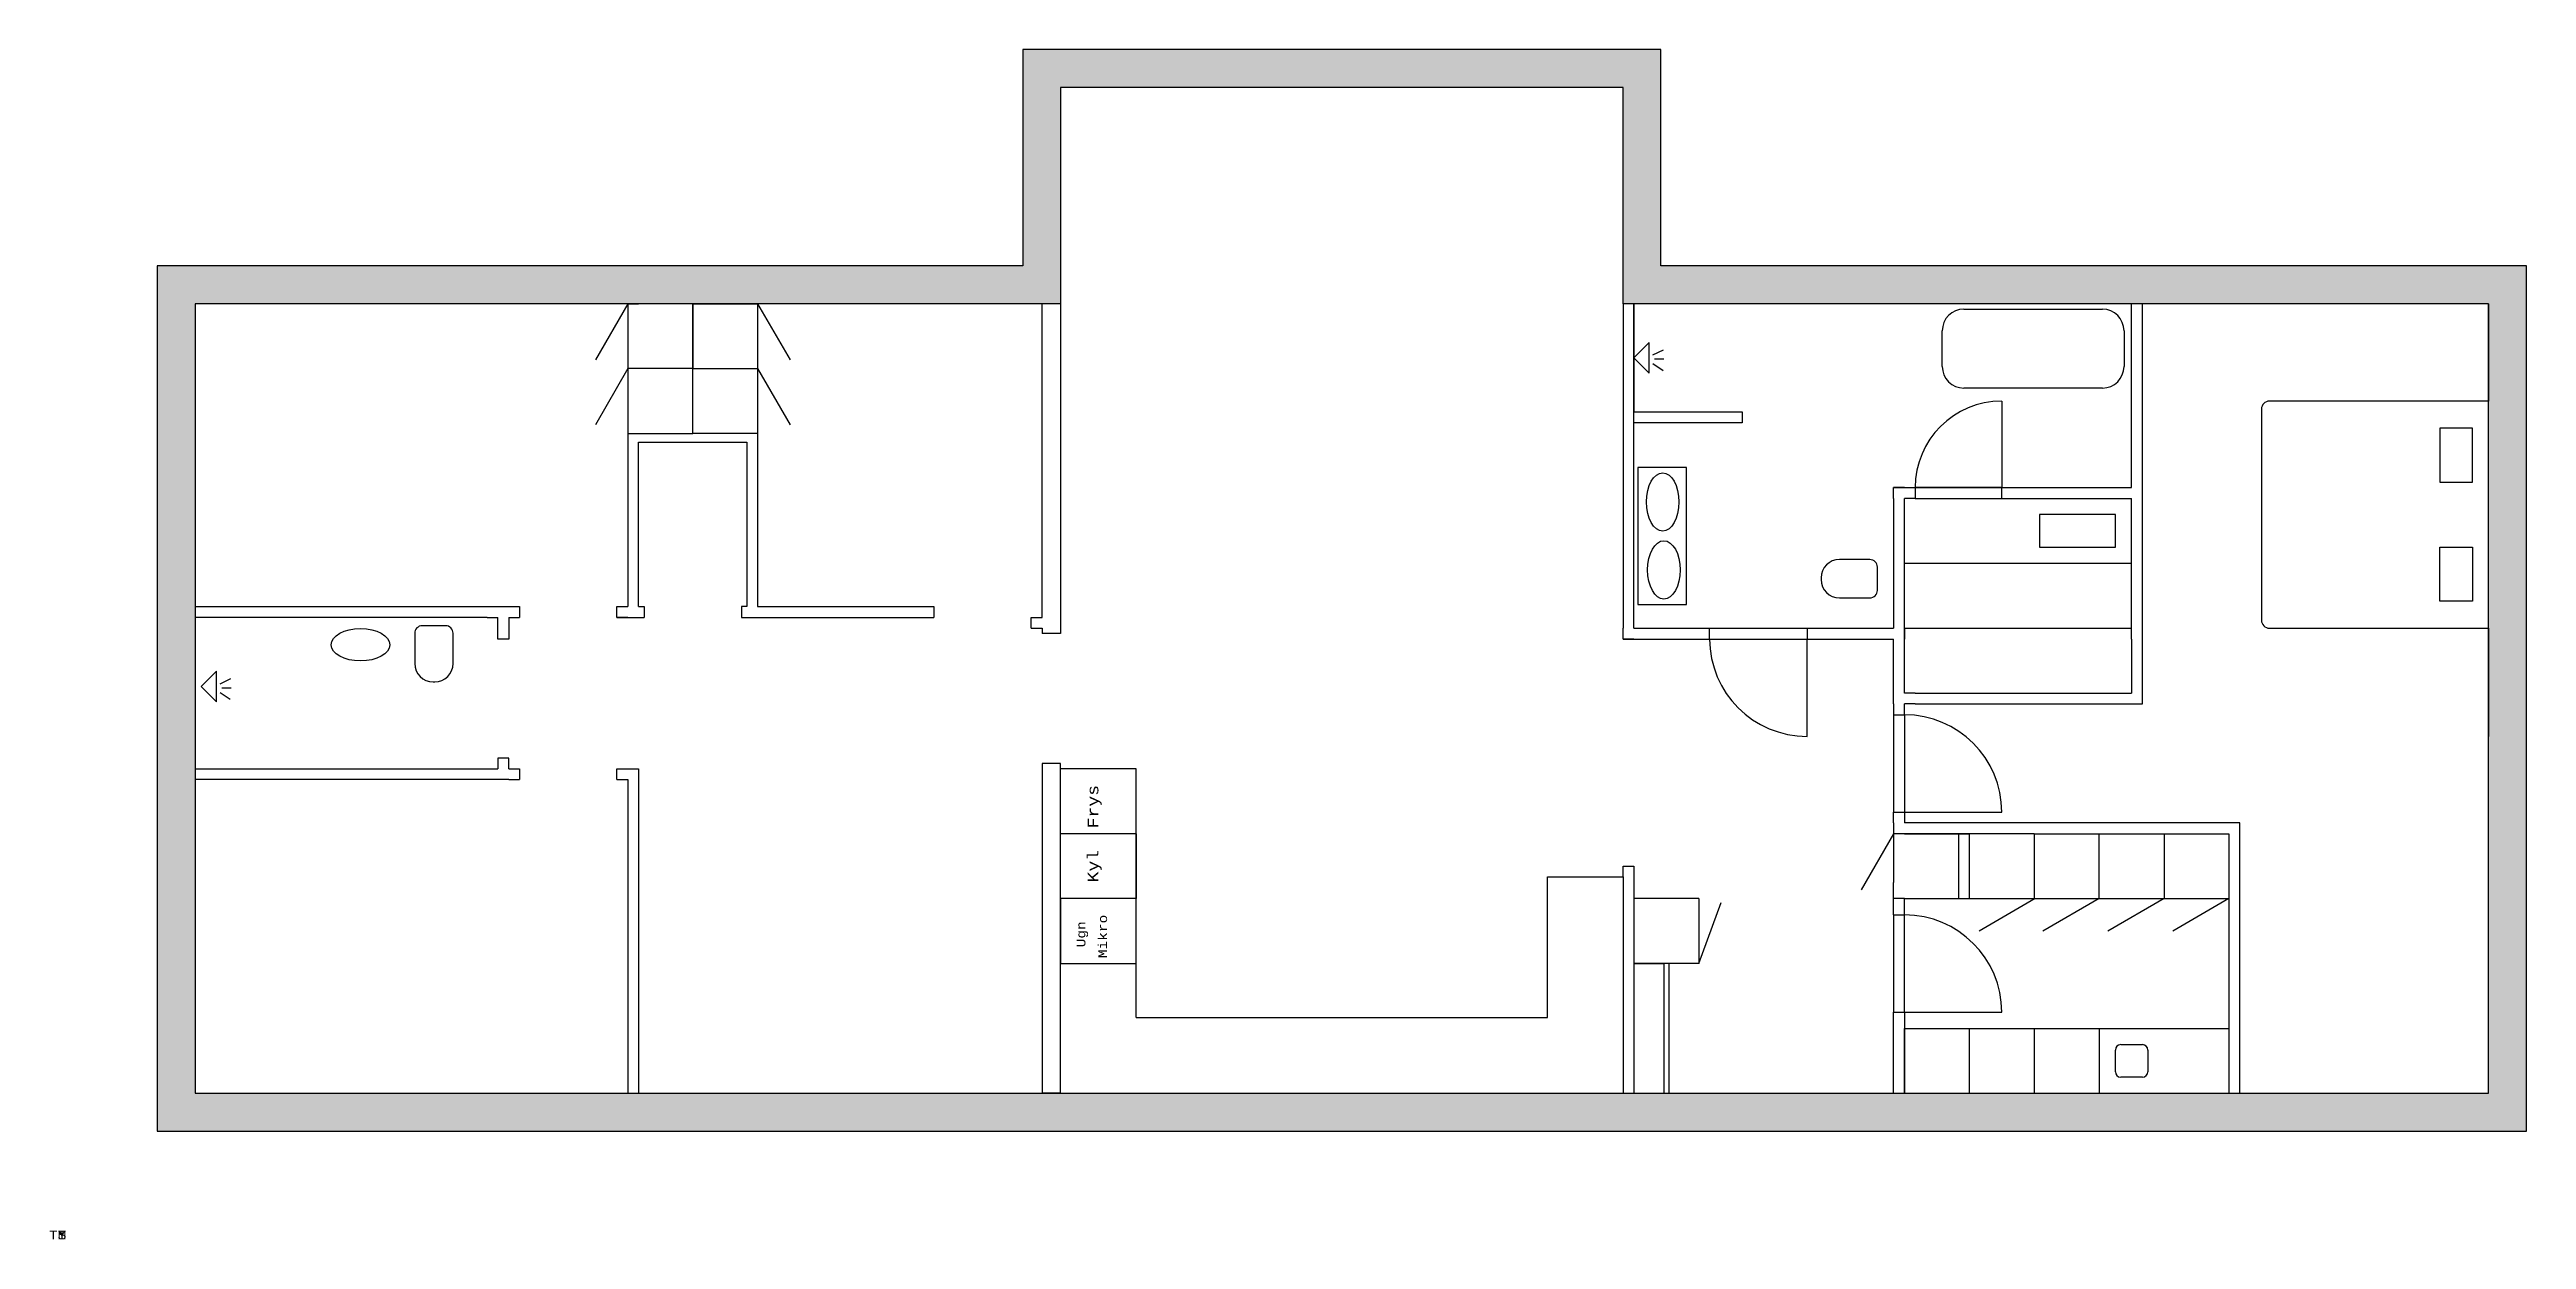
# Model space of a CAD drawing. Header units: millimetres. Extents: x 5 to 22900, y -1 to 11000.
import ezdxf
from ezdxf.enums import TextEntityAlignment as Align

# ---------------------------------------------------------------- set-up
doc = ezdxf.new("R2010")
doc.units = ezdxf.units.MM
doc.layers.get('0').update_dxf_attribs({"lineweight": 25, "true_color": 0xffffff})
doc.layers.add('Innerväggar', color=7, linetype='Continuous', lineweight=25, true_color=0x000000)
doc.layers.add('Ytterväggar', color=7, linetype='Continuous', lineweight=25, true_color=0x000000)
doc.styles.add('textstyle0', font='')
doc.styles.add('textstyle1', font='')
doc.styles.add('textstyle10', font='')
doc.styles.add('textstyle11', font='')
doc.styles.add('textstyle2', font='')
doc.styles.add('textstyle3', font='')
doc.styles.add('textstyle4', font='')
doc.styles.add('textstyle5', font='')
doc.styles.add('textstyle6', font='')
doc.styles.add('textstyle7', font='')
doc.styles.add('textstyle8', font='')
doc.styles.add('textstyle9', font='')
doc.styles.get('textstyle0').set_extended_font_data('Arial')
doc.styles.get('textstyle1').set_extended_font_data('Arial')
doc.styles.get('textstyle10').set_extended_font_data('Arial')
doc.styles.get('textstyle11').set_extended_font_data('Arial')
doc.styles.get('textstyle2').set_extended_font_data('CourierCad')
doc.styles.get('textstyle3').set_extended_font_data('CourierCad')
doc.styles.get('textstyle4').set_extended_font_data('CourierCad')
doc.styles.get('textstyle5').set_extended_font_data('CourierCad')
doc.styles.get('textstyle6').set_extended_font_data('CourierCad')
doc.styles.get('textstyle7').set_extended_font_data('CourierCad')
doc.styles.get('textstyle8').set_extended_font_data('CourierCad')
doc.styles.get('textstyle9').set_extended_font_data('Arial')

msp = doc.modelspace()

# ---------------------------------------------------------------- hatches: boundary and pattern name
at = {"layer": 'Ytterväggar'}
h = msp.add_hatch(dxfattribs=at)
h.set_pattern_fill('ANSI31', color=256, scale=50, style=0)
h.set_pattern_definition([(45, (0, 0), (-0.08838834765, 0.08838834765), [])])
h.paths.add_polyline_path([(14550, 10650), (9350, 10650), (9350, 8650), (1350, 8650), (1350, 1350), (22550, 1350), (22550, 8650), (14550, 8650)])
h.paths.add_polyline_path([(1000, 1000), (22900, 1000), (22900, 9000), (14900, 9000), (14900, 11000), (9000, 11000), (9000, 9000), (1000, 9000)])

# ---------------------------------------------------------------- linework, layer by layer
for p, q in [((5350, 8650), (5050, 8130)), ((5350, 8650), (5350, 7450)), ((5950, 7450), (5950, 8650)), ((5950, 8650), (5950, 8650)), ((5950, 8650), (5950, 8050)), ((5950, 8650), (6550, 8650)), ((6550, 8650), (6550, 7450)), ((6550, 8650), (6850, 8130)), ((14650, 8650), (14650, 7650)), ((17700, 8600), (18980, 8600)), ((19250, 6950), (19250, 8650)), ((19350, 4950), (19350, 8650)), ((14650, 8150), (14791, 8291)), ((14791, 8291), (14650, 8150)), ((14791, 8009), (14791, 8291)), ((17500, 8070), (17500, 8400)), ((19180, 8400), (19180, 8070)), ((5350, 8050), (5050, 7530)), ((5950, 8050), (5350, 8050)), ((5950, 8050), (6550, 8050)), ((6550, 8050), (6850, 7530)), ((14650, 8150), (14791, 8009)), ((14824, 8176), (14924, 8225)), ((14826, 8096), (14919, 8032)), ((14841, 8139), (14926, 8139)), ((18980, 7870), (17700, 7870)), ((14650, 7650), (15650, 7650)), ((15650, 7650), (15650, 7550)), ((18050, 7750), (18050, 6950)), ((5350, 7450), (5950, 7450)), ((5450, 5850), (5450, 7370)), ((5450, 7370), (6450, 7370)), ((6550, 7450), (5950, 7450)), ((6450, 7370), (6450, 5850)), ((6550, 7450), (6550, 5850)), ((15650, 7550), (14650, 7550)), ((14685, 7135), (14685, 5870)), ((15135, 7135), (14685, 7135)), ((15135, 5870), (15135, 7135)), ((17050, 6850), (17050, 6950)), ((17150, 6950), (17050, 6950)), ((17050, 6950), (17250, 6950)), ((17150, 6950), (19250, 6950)), ((17250, 6950), (17250, 6850)), ((18050, 6950), (17250, 6950)), ((18050, 6850), (18050, 6950)), ((17050, 6850), (17050, 5650)), ((17250, 6850), (17150, 6850)), ((17250, 6850), (18050, 6850)), ((19100, 6700), (18400, 6700)), ((18400, 6700), (18400, 6400)), ((19100, 6400), (19100, 6700)), ((16830, 6285), (16550, 6285)), ((16900, 6000), (16900, 6215)), ((17150, 5650), (17150, 6250)), ((17150, 6250), (19250, 6250)), ((18400, 6400), (19100, 6400)), ((16380, 6115), (16380, 6100)), ((5250, 5750), (5500, 5750)), ((5450, 5850), (5500, 5850)), ((5500, 5850), (5500, 5750)), ((6450, 5850), (6400, 5850)), ((6400, 5850), (6400, 5750)), ((6400, 5750), (8180, 5750)), ((14685, 5870), (15135, 5870)), ((16550, 5930), (16830, 5930)), ((3380, 5603), (3380, 5323)), ((3665, 5673), (3450, 5673)), ((3735, 5323), (3735, 5603)), ((14550, 5550), (15350, 5550)), ((14650, 5650), (17050, 5650)), ((14650, 5550), (14750, 5550)), ((14750, 5550), (17050, 5550)), ((15350, 5550), (15350, 5650)), ((15350, 5650), (16250, 5650)), ((16250, 5650), (16250, 5550)), ((16250, 4650), (16250, 5550)), ((17050, 4950), (17050, 5550)), ((17150, 5650), (17150, 5550)), ((17150, 5050), (17150, 5650)), ((17150, 5650), (19250, 5650)), ((17150, 5050), (17150, 5550)), ((19250, 5550), (19250, 5650)), ((19250, 5550), (19250, 5050)), ((1407, 5110), (1549, 5252)), ((1549, 5252), (1407, 5110)), ((1407, 5110), (1549, 4969)), ((1549, 4969), (1549, 5252)), ((1582, 5137), (1681, 5185)), ((1583, 5057), (1676, 4993)), ((1598, 5099), (1684, 5099)), ((3550, 5153), (3565, 5153)), ((17250, 5050), (17150, 5050)), ((17250, 5050), (19250, 5050)), ((17050, 4950), (17050, 4850)), ((17050, 4850), (17150, 4850)), ((17050, 4850), (17050, 3950)), ((17250, 4950), (17150, 4950)), ((17150, 4850), (17150, 4950)), ((17150, 4850), (17150, 3950)), ((17250, 4950), (19250, 4950)), ((19250, 4950), (19350, 4950)), ((17050, 3850), (17050, 3950)), ((17050, 3950), (17150, 3950)), ((17150, 3950), (17150, 3850)), ((17150, 3950), (17150, 3950)), ((17150, 3950), (18050, 3950)), ((17050, 3750), (16750, 3230)), ((17050, 3850), (17050, 3300)), ((17150, 3750), (17050, 3750)), ((20250, 3850), (17150, 3850)), ((18350, 3750), (17150, 3750)), ((17150, 3750), (17750, 3750)), ((17650, 3750), (17650, 3150)), ((17750, 3750), (17750, 3150)), ((18350, 3750), (18350, 3150)), ((17150, 3150), (17050, 3150)), ((17050, 3000), (17050, 2100)), ((17150, 3150), (18350, 3150)), ((17150, 2100), (17150, 3000)), ((14650, 2550), (14925, 2550)), ((14925, 2550), (14925, 1350)), ((14975, 1350), (14975, 2550)), ((17050, 2100), (17150, 2100)), ((17150, 2100), (18050, 2100)), ((14925, 1350), (14975, 1350))]:
    msp.add_line(p, q)
for centre, radius, start, end in [((17700, 8400), 200, 90, 180), ((18980, 8400), 200, 0, 90), ((17700, 8070), 200, 180, 270), ((18980, 8070), 200, 270, 0), ((18050, 6950), 800, 90, 180), ((16550, 6115), 170, 90, 180), ((16830, 6215), 70, 0, 90), ((16550, 6100), 170, 180, 270), ((16830, 6000), 70, 270, 0), ((3450, 5603), 70, 90, 180), ((3665, 5603), 70, 0, 90), ((16250, 5550), 900, 180, 270), ((3550, 5323), 170, 180, 270), ((3565, 5323), 170, 270, 0), ((17150, 3950), 900, 0, 90), ((17150, 2100), 900, 0, 90)]:
    msp.add_arc(centre, radius, start, end)
for centre, major_axis in [((14916, 6817), (0, 270)), ((14927, 6189), (0, 270)), ((2879, 5497), (-270, 0))]:
    msp.add_ellipse(centre, major_axis=major_axis, ratio=0.555556)
at = {"layer": 'Innerväggar'}
for p, q in [((1350, 8650), (1350, 5750)), ((5350, 8650), (5450, 8650)), ((5350, 8650), (5350, 5850)), ((9180, 5750), (9180, 8650)), ((9350, 8650), (9350, 5600)), ((14550, 8650), (14550, 5650)), ((14650, 5650), (14650, 8650)), ((19250, 8650), (19150, 8650)), ((22550, 8650), (19550, 8650)), ((22550, 8650), (22550, 7750)), ((20450, 7675), (20450, 5725)), ((22550, 7750), (20525, 7750)), ((22400, 7500), (22100, 7500)), ((22100, 7500), (22100, 7000)), ((22400, 7000), (22400, 7500)), ((22100, 7000), (22400, 7000)), ((17150, 5650), (17150, 6850)), ((17250, 6850), (19250, 6850)), ((19250, 5650), (19250, 6850)), ((22100, 5900), (22100, 6400)), ((22100, 6400), (22400, 6400)), ((22400, 6400), (22400, 5900)), ((1350, 5850), (4350, 5850)), ((4050, 5750), (1350, 5750)), ((4050, 5750), (4150, 5750)), ((4150, 5550), (4150, 5750)), ((4250, 5750), (4250, 5550)), ((4250, 5750), (4350, 5750)), ((4350, 5850), (4350, 5750)), ((5250, 5750), (5250, 5850)), ((5250, 5850), (5350, 5850)), ((5350, 5750), (5250, 5750)), ((6550, 5850), (8180, 5850)), ((8180, 5850), (8180, 5750)), ((9080, 5650), (9080, 5750)), ((9080, 5750), (9180, 5750)), ((22400, 5900), (22100, 5900)), ((1350, 5650), (1350, 4450)), ((4250, 5550), (4150, 5550)), ((9080, 5650), (9180, 5650)), ((9180, 5650), (9180, 5600)), ((9350, 5600), (9180, 5600)), ((14550, 5550), (14550, 5650)), ((14650, 5550), (14550, 5550)), ((20525, 5650), (22550, 5650)), ((22550, 5650), (22550, 4750)), ((22550, 4750), (22550, 4650)), ((4250, 4450), (4150, 4450)), ((4150, 4450), (4150, 4350)), ((4250, 4350), (4250, 4450)), ((9350, 4400), (9180, 4400)), ((9180, 4400), (9180, 1350)), ((9350, 1350), (9350, 4400)), ((1350, 4350), (4050, 4350)), ((4250, 4250), (1350, 4250)), ((4050, 4350), (4150, 4350)), ((4250, 4350), (4350, 4350)), ((4250, 4250), (4350, 4250)), ((4350, 4350), (4350, 4250)), ((5250, 4250), (5250, 4350)), ((5250, 4350), (5450, 4350)), ((5250, 4250), (5350, 4250)), ((5350, 4250), (5350, 1350)), ((5450, 4350), (5450, 1350)), ((10050, 4350), (9350, 4350)), ((10050, 3750), (10050, 4350)), ((10050, 3750), (9350, 3750)), ((10050, 2050), (10050, 3750)), ((10050, 3750), (10050, 3150)), ((18350, 3750), (20150, 3750)), ((18950, 3150), (18950, 3750)), ((18950, 3750), (19550, 3750)), ((19550, 3750), (19550, 3150)), ((20150, 3750), (20150, 1350)), ((20250, 3750), (20250, 3850)), ((20250, 1350), (20250, 3750)), ((14550, 3350), (14550, 3450)), ((14550, 3450), (14650, 3450)), ((14650, 3450), (14650, 1350)), ((13850, 2250), (13850, 3350)), ((13850, 3350), (14550, 3350)), ((14550, 3350), (14550, 1350)), ((17050, 3000), (17050, 3300)), ((10050, 3150), (9350, 3150)), ((9350, 3150), (9350, 2550)), ((15250, 3150), (14650, 3150)), ((15250, 3150), (15250, 2550)), ((15250, 2550), (15455, 3114)), ((17050, 3000), (17150, 3000)), ((17150, 3000), (17150, 3150)), ((18360, 3150), (17840, 2850)), ((18350, 3150), (20150, 3150)), ((18350, 3150), (18950, 3150)), ((18950, 3150), (18430, 2850)), ((19550, 3150), (19030, 2850)), ((20150, 3150), (19630, 2850)), ((9350, 2550), (10050, 2550)), ((15250, 2550), (14650, 2550)), ((14650, 2550), (14650, 1950)), ((13850, 2050), (13850, 2250)), ((17050, 1350), (17050, 2100)), ((17050, 2100), (17150, 2100)), ((17150, 2100), (17150, 1350)), ((10050, 2050), (13850, 2050)), ((17150, 1350), (17150, 1950)), ((17150, 1350), (17150, 1950)), ((17150, 1950), (20150, 1950)), ((17150, 1950), (17750, 1950)), ((17750, 1950), (17750, 1350)), ((17750, 1950), (18350, 1950)), ((18350, 1950), (18350, 1350)), ((18950, 1950), (18950, 1350)), ((18950, 1950), (19550, 1950)), ((19100, 1550), (19100, 1750)), ((19150, 1800), (19350, 1800)), ((19400, 1750), (19400, 1550)), ((19350, 1500), (19150, 1500)), ((9180, 1350), (9350, 1350)), ((9350, 1350), (10050, 1350)), ((14650, 1350), (15250, 1350)), ((15250, 1350), (17050, 1350)), ((20150, 1350), (20250, 1350))]:
    msp.add_line(p, q, dxfattribs=at)
for centre, radius, start, end in [((20525, 7675), 75, 90, 180), ((20525, 5725), 75, 180, 270), ((19150, 1750), 50, 90, 180), ((19350, 1750), 50, 0, 90), ((19150, 1550), 50, 180, 270), ((19350, 1550), 50, 270, 0)]:
    msp.add_arc(centre, radius, start, end, dxfattribs=at)
at = {"layer": 'Ytterväggar'}
for p, q in [((14900, 11000), (9000, 11000)), ((9000, 11000), (9000, 9000)), ((14900, 9000), (14900, 11000)), ((14550, 10650), (9350, 10650)), ((9350, 10650), (9350, 8650)), ((14550, 8650), (14550, 10650)), ((9000, 9000), (1000, 9000)), ((1000, 9000), (1000, 1000)), ((22900, 9000), (14900, 9000)), ((22900, 1000), (22900, 9000)), ((9350, 8650), (1350, 8650)), ((1350, 8650), (1350, 1350)), ((22550, 8650), (14550, 8650)), ((22550, 1350), (22550, 8650)), ((1350, 1350), (22550, 1350)), ((9350, 1350), (9180, 1350)), ((1000, 1000), (22900, 1000))]:
    msp.add_line(p, q, dxfattribs=at)

# ---------------------------------------------------------------- texts
at = {"layer": 'Innerväggar'}
for s, height, style, p in [('Frys', 100, 'textstyle7', (9600, 3800)), ('Kyl', 100, 'textstyle8', (9600, 3300)), ('Mikro', 80, 'textstyle5', (9700, 2600)), ('Ugn', 80, 'textstyle6', (9500, 2700))]:
    msp.add_text(s, height=height, rotation=90, dxfattribs=dict(at, style=style)).set_placement(p, align=Align.TOP_LEFT)
for s, style in [('TS', 'textstyle4'), ('TM', 'textstyle3'), ('TT', 'textstyle2')]:
    msp.add_text(s, height=80, dxfattribs=dict(at, style=style)).set_placement((0, 0))
at = {"layer": 'Innerväggar', "char_height": 1, "attachment_point": 1, "rotation": 90}
for insert, style in [((9350, 3750), 'textstyle9'), ((9700, 3500), 'textstyle11'), ((10800, 3500), 'textstyle1'), ((8300, 3100), 'textstyle10'), ((11400, 3100), 'textstyle0')]:
    msp.add_mtext('Kyl', dxfattribs=dict(at, insert=insert, style=style))

doc.saveas('drawing.dxf')
